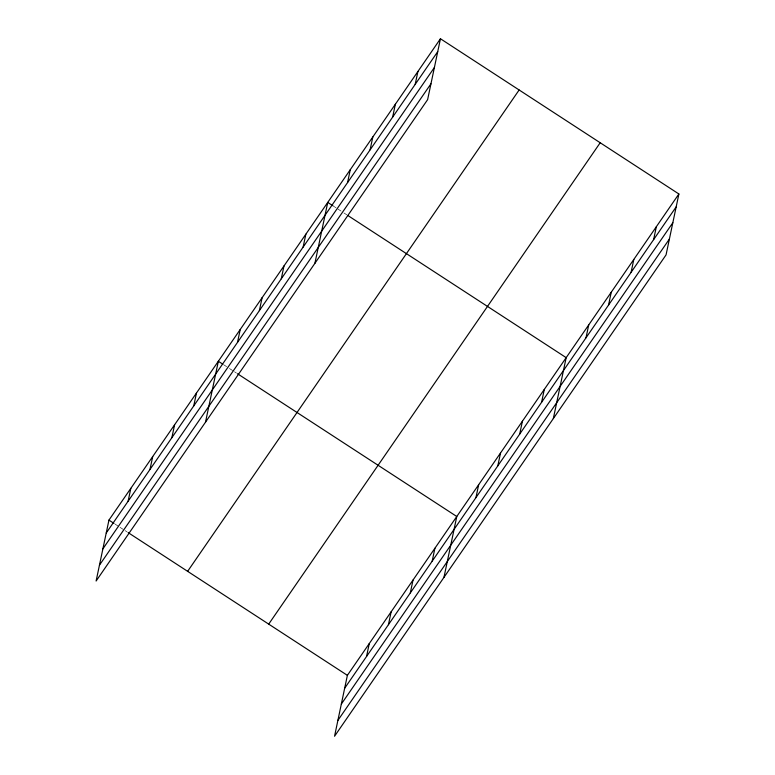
<?xml version="1.0" encoding="UTF-8"?>
<svg xmlns="http://www.w3.org/2000/svg" width="775" height="775" viewBox="0 0 775 775"><rect width="100%" height="100%" fill="white"/><g stroke="black" fill="none" stroke-linecap="round" stroke-linejoin="round"><path stroke-width="0.58" stroke-dasharray="3.88 2.91" d="M332.785 205.695L336.815 208.32M337.823 208.979L342.87 212.263M343.877 212.922L346.909 214.888M223.384 364.55L228.431 367.834M229.439 368.483L233.469 371.109M234.486 371.767L236.501 373.085M115 524.055L119.03 526.68M120.038 527.339L124.078 529.964M125.085 530.623L127.1 531.931"/><path stroke-width="1.16" d="M440.452 38.75L108.946 520.112L96.11 581.018L427.616 99.655L440.452 38.75L678.89 193.983L666.054 254.888L334.548 736.25L347.384 675.345L678.89 193.983M128.108 501.231L130.83 488.337M149.992 469.456L152.704 456.572M171.866 437.691L174.588 424.797M193.75 405.926L196.463 393.032M205.511 422.162L218.347 361.266L222.377 363.892M237.508 342.385L240.221 329.491M259.383 310.61L262.095 297.726M281.267 278.845L283.979 265.951M303.141 247.07L305.854 234.186M314.902 263.316L327.738 202.411L332.785 205.695M347.568 182.571L350.281 169.677M370.101 149.837L372.823 136.952M392.644 117.102L395.366 104.218M415.187 84.368L417.909 71.484M366.546 656.464L369.268 643.579M388.43 624.698L391.142 611.804M410.304 592.923L413.027 580.039M432.188 561.158L434.901 548.264M443.949 577.404L456.785 516.499L237.508 373.744M475.947 497.618L478.659 484.724M497.821 465.843L500.543 452.958M519.705 434.077L522.418 421.183M541.58 402.302L544.302 389.418M553.34 418.548L566.176 357.643L347.917 215.547M586.007 337.803L588.719 324.919M608.549 305.069L611.262 292.185M631.092 272.335L633.805 259.451M653.625 239.611L656.347 226.717M106.233 532.997L437.73 51.644M102.891 548.845L434.397 67.483M99.452 565.169L430.948 83.807M187.627 571.34L519.134 89.977M268.702 624.117L600.199 142.755M344.672 688.239L676.168 206.877M341.329 704.078L672.836 222.716M337.89 720.401L669.397 239.049M108.946 520.112L113.993 523.396M128.117 532.59L347.384 675.345"/></g></svg>
